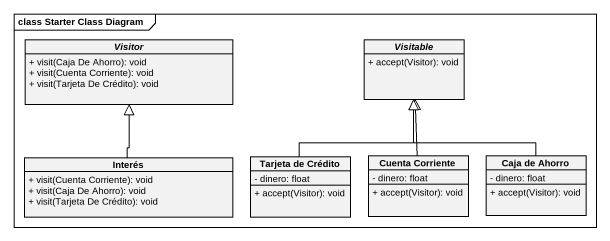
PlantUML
@startuml
mainframe class Starter Class Diagram
hide circle
hide empty members
skinparam classAttributeIconSize 0
abstract class Visitor {
  + visit(Caja De Ahorro): void
  + visit(Cuenta Corriente): void
  + visit(Tarjeta De Crédito): void
}
abstract class Visitable {
  + accept(Visitor): void
}
class Interés {
  + visit(Cuenta Corriente): void
  + visit(Caja De Ahorro): void
  + visit(Tarjeta De Crédito): void
}
class "Tarjeta de Crédito" as Tarjeta_de_Crédito {
  - dinero: float
  + accept(Visitor): void
}
class "Cuenta Corriente" as Cuenta_Corriente {
  - dinero: float
  + accept(Visitor): void
}
class "Caja de Ahorro" as Caja_de_Ahorro {
  - dinero: float
  + accept(Visitor): void
}
Interés -up-|> Visitor
Tarjeta_de_Crédito -up-|> Visitable
Cuenta_Corriente -up-|> Visitable
Caja_de_Ahorro -up-|> Visitable
@enduml
